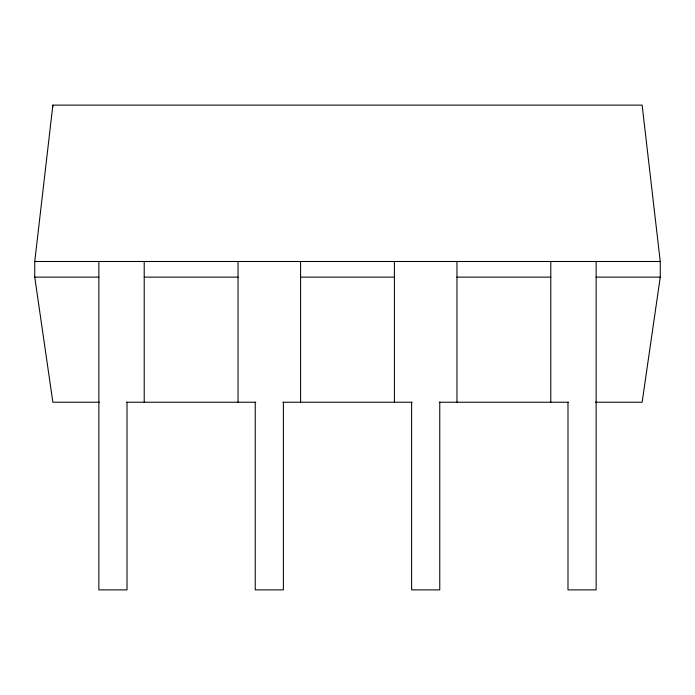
<?xml version="1.0" encoding="UTF-8"?>
<svg xmlns="http://www.w3.org/2000/svg" width="695" height="695" viewBox="0 0 695 695"><rect width="100%" height="100%" fill="white"/><g stroke="black" fill="none" stroke-linecap="round" stroke-linejoin="round"><path stroke-width="1.04" d="M99.533 402.231L52.872 402.231L34.75 277.131L34.75 261.494L52.872 105.119L642.128 105.119L660.25 261.494L660.25 277.131L642.128 402.231L595.467 402.231M52.551 107.89L52.872 105.119M34.75 261.494L660.25 261.494M34.75 277.131L98.864 277.131M144.213 277.131L238.037 277.131M300.588 277.131L394.413 277.131M456.963 277.131L550.788 277.131M596.136 277.131L660.25 277.131M126.664 402.231L255.803 402.231M282.935 402.231L412.065 402.231M439.197 402.231L568.336 402.231M596.136 261.494L596.136 589.881L567.989 589.881L567.989 402.231M550.788 261.494L550.788 402.231M456.963 261.494L456.963 402.231M439.761 402.231L439.761 589.881L411.614 589.881L411.614 402.231M394.413 261.494L394.413 402.231M300.588 261.494L300.588 402.231M283.386 402.231L283.386 589.881L255.239 589.881L255.239 402.231M238.037 261.494L238.037 402.231M144.213 261.494L144.213 402.231M127.011 402.231L127.011 589.881L98.864 589.881L98.864 261.494"/></g></svg>
